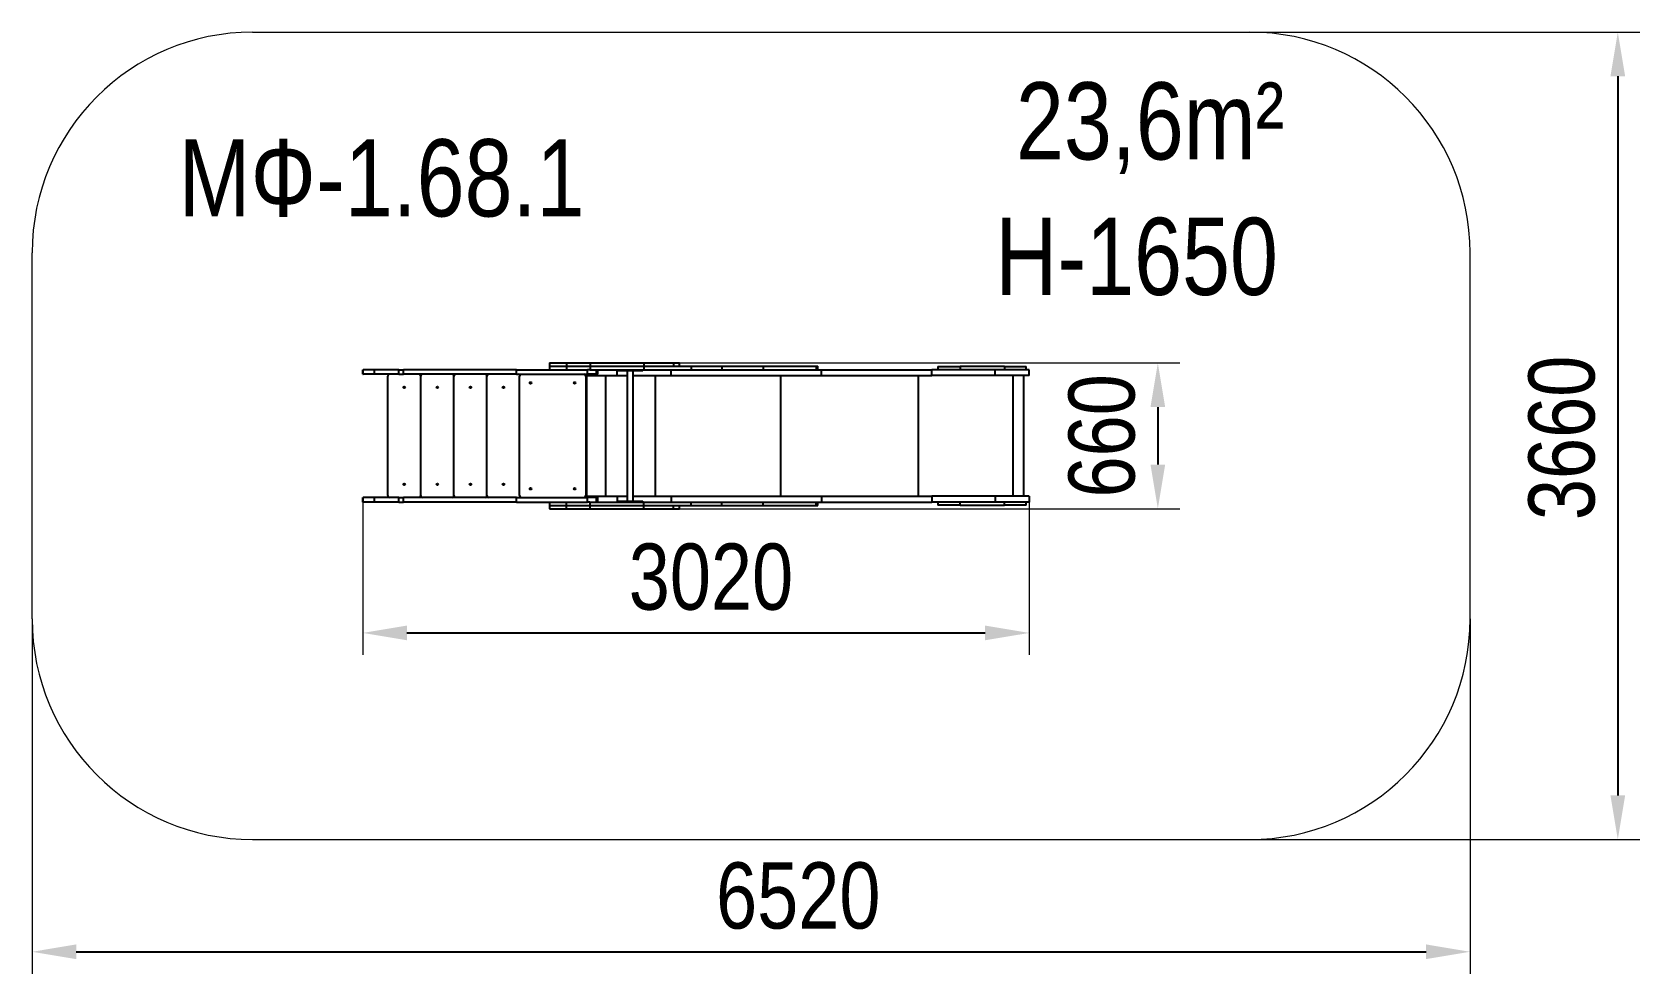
# Model space of a CAD drawing. Header units: millimetres. Extents: x -3135 to 4158, y -2305 to 1965.
import ezdxf

# ---------------------------------------------------------------- set-up
doc = ezdxf.new("R2010")
doc.units = ezdxf.units.MM
for name, color, linetype in [('DIKOM_АРТИКУЛ', 7, 'Continuous'), ('DIKOM_ЗОНА', 90, 'Continuous'), ('DIKOM_РАЗМЕР_ЗОНА', 7, 'Continuous'), ('DIKOM_РАЗМЕР_ОБЪЕКТА', 7, 'Continuous')]:
    doc.layers.add(name, color=color, linetype=linetype)
doc.styles.add('style1', font='arialbd.ttf', dxfattribs={"width": 0.8})
doc.dimstyles.new('1-50', dxfattribs={"dimtxt": 300, "dimasz": 200, "dimexe": 100, "dimexo": 0, "dimgap": 100, "dimtad": 1, "dimtxsty": 'style1', "dimcen": 200, "dimclrd": 7, "dimclre": 7, "dimclrt": 7, "dimadec": 1, "dimazin": 2, "dimtfac": 1, "dimtmove": 0, "dimatfit": 2, "dimfxl": 0, "dimlwd": 25, "dimlwe": 18, "dimarcsym": 0})

# ---------------------------------------------------------------- blocks, each defined once
blk = doc.blocks.new('*D10')
at = {"layer": 'Defpoints', "color": 0, "transparency": 16777216}
for p in [(-360.4, 465.1), (-360.4, -195.6), (1971.5, -195.6)]:
    blk.add_point(p, dxfattribs=at)
at = {"layer": 'DIKOM_РАЗМЕР_ОБЪЕКТА', "color": 7, "lineweight": 18, "transparency": 16777216}
for p, q in [((-360.4, 465.1), (2071.5, 465.1)), ((-360.4, -195.6), (2071.5, -195.6))]:
    blk.add_line(p, q, dxfattribs=at)
at = {"layer": 'DIKOM_РАЗМЕР_ОБЪЕКТА', "color": 7, "lineweight": 25, "transparency": 16777216}
blk.add_line((1971.5, 265.1), (1971.5, 4.4), dxfattribs=at)
at = {"layer": 'DIKOM_РАЗМЕР_ОБЪЕКТА', "color": 7, "transparency": 16777216}
for points in [[(1938.2, 265.1), (2004.8, 265.1), (1971.5, 465.1)], [(1938.2, 4.4), (2004.8, 4.4), (1971.5, -195.6)]]:
    blk.add_solid(points, dxfattribs=at)
at = {"layer": 'DIKOM_РАЗМЕР_ОБЪЕКТА', "color": 7, "transparency": 16777216, "insert": (1718.3, 134.7), "char_height": 300, "attachment_point": 5, "rotation": 90, "style": 'style1'}
blk.add_mtext('{\\fArial|b0|i0|c204|p34;660}', dxfattribs=at)
blk = doc.blocks.new('*D11')
at = {"layer": 'Defpoints', "color": 0, "transparency": 16777216}
for p in [(-1634.8, -165.3), (1388.1, -165.3), (1388.1, -758.9)]:
    blk.add_point(p, dxfattribs=at)
at = {"layer": 'DIKOM_РАЗМЕР_ОБЪЕКТА', "color": 7, "lineweight": 18, "transparency": 16777216}
for p, q in [((-1634.8, -165.3), (-1634.8, -858.9)), ((1388.1, -165.3), (1388.1, -858.9))]:
    blk.add_line(p, q, dxfattribs=at)
at = {"layer": 'DIKOM_РАЗМЕР_ОБЪЕКТА', "color": 7, "lineweight": 25, "transparency": 16777216}
blk.add_line((-1434.8, -758.9), (1188.1, -758.9), dxfattribs=at)
at = {"layer": 'DIKOM_РАЗМЕР_ОБЪЕКТА', "color": 7, "transparency": 16777216}
for points in [[(-1434.8, -725.6), (-1434.8, -792.2), (-1634.8, -758.9)], [(1188.1, -725.6), (1188.1, -792.2), (1388.1, -758.9)]]:
    blk.add_solid(points, dxfattribs=at)
at = {"layer": 'DIKOM_РАЗМЕР_ОБЪЕКТА', "color": 7, "transparency": 16777216, "insert": (-55.6, -505.6), "char_height": 300, "attachment_point": 5, "style": 'style1'}
blk.add_mtext('{\\fArial|b0|i0|c204|p34;3020}', dxfattribs=at)
blk = doc.blocks.new('*D12')
at = {"layer": 'Defpoints', "color": 0, "transparency": 16777216}
for p in [(971.4, 1965.1), (1054, -1695.6), (4058.1, -1695.6)]:
    blk.add_point(p, dxfattribs=at)
at = {"layer": 'DIKOM_РАЗМЕР_ЗОНА', "color": 7, "lineweight": 18, "transparency": 16777216}
for p, q in [((971.4, 1965.1), (4158.1, 1965.1)), ((1054, -1695.6), (4158.1, -1695.6))]:
    blk.add_line(p, q, dxfattribs=at)
at = {"layer": 'DIKOM_РАЗМЕР_ЗОНА', "color": 7, "lineweight": 25, "transparency": 16777216}
blk.add_line((4058.1, 1765.1), (4058.1, -1495.6), dxfattribs=at)
at = {"layer": 'DIKOM_РАЗМЕР_ЗОНА', "color": 7, "transparency": 16777216}
for points in [[(4024.8, 1765.1), (4091.4, 1765.1), (4058.1, 1965.1)], [(4024.8, -1495.6), (4091.4, -1495.6), (4058.1, -1695.6)]]:
    blk.add_solid(points, dxfattribs=at)
at = {"layer": 'DIKOM_РАЗМЕР_ЗОНА', "color": 7, "transparency": 16777216, "insert": (3804.8, 125.5), "char_height": 300, "attachment_point": 5, "rotation": 90, "style": 'style1'}
blk.add_mtext('{\\fArial|b0|i0|c204|p34;3660}', dxfattribs=at)
blk = doc.blocks.new('*D13')
at = {"layer": 'Defpoints', "color": 0, "transparency": 16777216}
for p in [(-3134.8, -695.6), (3388.1, -695.6), (3388.1, -2204.6)]:
    blk.add_point(p, dxfattribs=at)
at = {"layer": 'DIKOM_РАЗМЕР_ЗОНА', "color": 7, "lineweight": 18, "transparency": 16777216}
for p, q in [((-3134.8, -695.6), (-3134.8, -2304.6)), ((3388.1, -695.6), (3388.1, -2304.6))]:
    blk.add_line(p, q, dxfattribs=at)
at = {"layer": 'DIKOM_РАЗМЕР_ЗОНА', "color": 7, "lineweight": 25, "transparency": 16777216}
blk.add_line((-2934.8, -2204.6), (3188.1, -2204.6), dxfattribs=at)
at = {"layer": 'DIKOM_РАЗМЕР_ЗОНА', "color": 7, "transparency": 16777216}
for points in [[(-2934.8, -2171.2), (-2934.8, -2237.9), (-3134.8, -2204.6)], [(3188.1, -2171.2), (3188.1, -2237.9), (3388.1, -2204.6)]]:
    blk.add_solid(points, dxfattribs=at)
at = {"layer": 'DIKOM_РАЗМЕР_ЗОНА', "color": 7, "transparency": 16777216, "insert": (340.4, -1951.4), "char_height": 300, "attachment_point": 5, "style": 'style1'}
blk.add_mtext('{\\fArial|b0|i0|c204|p34;6520}', dxfattribs=at)

msp = doc.modelspace()

# ---------------------------------------------------------------- linework, layer by layer
for p, q in [((-788.481, 465.085), (-788.481, 450.085)), ((-788.481, 465.085), (-710.846, 465.085)), ((-788.481, 450.085), (-788.481, 434.725)), ((-788.481, 450.085), (-710.846, 450.085)), ((-710.846, 465.085), (-710.846, 450.085)), ((-710.846, 465.085), (-603.002, 465.085)), ((-710.846, 450.085), (-603.002, 450.085)), ((-710.846, 450.085), (-710.846, 434.725)), ((-603.002, 465.085), (-603.002, 450.085)), ((-603.002, 465.085), (-360.448, 465.085)), ((-603.002, 450.085), (-360.448, 450.085)), ((-603.002, 450.085), (-603.002, 434.725)), ((-360.448, 465.085), (-360.448, 450.085)), ((-360.448, 465.085), (-225.235, 465.085)), ((-360.448, 450.085), (-360.448, 434.725)), ((-360.448, 450.085), (-144.937, 450.085)), ((-225.235, 465.085), (-225.235, 450.085)), ((-225.235, 465.085), (-197.715, 465.085)), ((-197.715, 450.085), (-197.715, 465.085)), ((-144.937, 450.085), (-144.937, 434.725)), ((-144.937, 450.085), (-6.131, 450.085)), ((-6.131, 450.085), (-6.131, 434.725)), ((-6.131, 450.085), (180.496, 450.085)), ((180.496, 450.085), (180.496, 434.725)), ((180.496, 450.085), (421.201, 450.085)), ((421.201, 450.085), (421.201, 434.725)), ((421.201, 450.085), (428.962, 450.085)), ((428.962, 434.725), (428.962, 450.085)), ((973.586, 449.725), (973.586, 434.725)), ((973.586, 449.725), (1075.331, 449.725)), ((1075.331, 449.725), (1075.331, 434.725)), ((1275.3, 449.725), (1075.331, 449.725)), ((1275.3, 449.725), (1275.3, 434.725)), ((1275.3, 449.725), (1373.555, 449.725)), ((1373.555, 434.725), (1373.555, 449.725)), ((-1634.81, 434.725), (-1634.81, 413.725)), ((-1634.809, 434.725), (-1634.81, 434.725)), ((-1634.809, 413.725), (-1634.81, 413.725)), ((-1634.809, 413.725), (-1634.809, 434.725)), ((-1634.809, 434.725), (-1633.302, 434.725)), ((-1634.809, 413.725), (-1633.302, 413.725)), ((-1633.302, 413.725), (-1633.302, 434.725)), ((-1583.821, 434.725), (-1633.302, 434.725)), ((-1583.821, 413.725), (-1633.302, 413.725)), ((-1583.821, 434.725), (-1583.821, 413.725)), ((-1581.753, 434.725), (-1583.821, 434.725)), ((-1581.753, 413.725), (-1583.821, 413.725)), ((-1581.753, 413.725), (-1581.753, 434.725)), ((-1472.173, 434.725), (-1581.753, 434.725)), ((-1472.173, 413.725), (-1581.753, 413.725)), ((-1521.783, -136.275), (-1521.783, 405.725)), ((-1472.173, 413.725), (-1472.173, 434.725)), ((-1472.173, 434.725), (-1450.995, 434.725)), ((-1472.173, 413.725), (-1450.995, 413.725)), ((-1450.995, 413.725), (-1450.995, 434.725)), ((-938.256, 434.725), (-1450.995, 434.725)), ((-938.256, 413.725), (-1450.995, 413.725)), ((-1371.783, -136.275), (-1371.783, 405.725)), ((-1221.783, -136.275), (-1221.783, 405.725)), ((-1071.783, -136.275), (-1071.783, 405.725)), ((-938.256, 413.725), (-938.256, 434.725)), ((-938.256, 434.725), (-615.188, 434.725)), ((-938.256, 413.725), (-615.188, 413.725)), ((-923.783, -136.275), (-923.783, 405.725)), ((-623.783, 413.725), (-623.783, -144.275)), ((-622.283, 407.725), (-622.283, 413.725)), ((-622.283, 407.725), (-480.408, 407.725)), ((-620.783, 407.725), (-620.783, -138.275)), ((-615.188, 413.725), (-615.188, 434.725)), ((-604.493, 434.725), (-615.188, 434.725)), ((-574.39, 413.725), (-615.188, 413.725)), ((-604.493, 434.725), (-603.002, 434.725)), ((-603.002, 434.725), (-360.448, 434.725)), ((-574.39, 413.725), (-574.39, 434.725)), ((-568.041, 413.725), (-574.39, 413.725)), ((-568.041, 413.725), (-568.041, 434.725)), ((-534.244, 407.725), (-534.244, -138.275)), ((-480.408, 407.725), (-480.408, 434.725)), ((-480.408, 407.725), (-435.783, 407.725)), ((-480.404, 434.725), (-480.404, 430.725)), ((-480.404, 430.725), (-454.345, 430.725)), ((-454.345, 434.725), (-454.345, 430.725)), ((-454.345, 430.725), (-378.104, 430.725)), ((-435.783, 430.725), (-435.783, -161.275)), ((-408.783, -161.275), (-408.783, 430.725)), ((-408.783, 407.725), (-236.475, 407.725)), ((-378.104, 434.725), (-378.104, 430.725)), ((-378.104, 430.725), (-364.163, 430.725)), ((-364.163, 430.725), (-364.163, 434.725)), ((-360.448, 434.725), (-144.937, 434.725)), ((-309.269, 407.725), (-309.269, -138.275)), ((-236.475, 407.725), (-236.475, 434.725)), ((-236.475, 407.725), (446.584, 407.725)), ((-144.937, 434.725), (-6.131, 434.725)), ((-6.131, 434.725), (180.496, 434.725)), ((180.496, 434.725), (415.378, 434.725)), ((259.139, 407.725), (259.139, -138.275)), ((415.378, 434.725), (446.584, 434.725)), ((446.584, 407.725), (446.584, 434.725)), ((446.584, 434.725), (946.852, 434.725)), ((446.584, 407.725), (946.852, 407.725)), ((884.474, 407.725), (884.474, -138.275)), ((946.852, 407.725), (946.852, 434.725)), ((1233.723, 434.725), (946.852, 434.725)), ((1233.723, 407.725), (946.852, 407.725)), ((1233.723, 407.725), (1233.723, 434.725)), ((1388.139, 434.725), (1233.723, 434.725)), ((1388.139, 407.725), (1233.723, 407.725)), ((1314.011, 407.725), (1314.011, -138.275)), ((1363.139, -138.275), (1363.139, 407.725)), ((1388.139, 407.725), (1388.139, 434.725)), ((-1300.783, 354.725), (-1292.783, 354.725)), ((-1634.81, -144.275), (-1634.81, -165.275)), ((-1634.809, -144.275), (-1634.81, -144.275)), ((-1634.809, -165.275), (-1634.809, -144.275)), ((-1634.809, -144.275), (-1633.302, -144.275)), ((-1633.302, -165.275), (-1633.302, -144.275)), ((-1583.821, -144.275), (-1633.302, -144.275)), ((-1583.821, -144.275), (-1583.821, -165.275)), ((-1581.753, -144.275), (-1583.821, -144.275)), ((-1581.753, -165.275), (-1581.753, -144.275)), ((-1472.173, -144.275), (-1581.753, -144.275)), ((-1472.173, -165.275), (-1472.173, -144.275)), ((-1472.173, -144.275), (-1450.995, -144.275)), ((-1450.995, -165.275), (-1450.995, -144.275)), ((-938.256, -144.275), (-1450.995, -144.275)), ((-1300.783, -85.275), (-1292.783, -85.275)), ((-938.256, -165.275), (-938.256, -144.275)), ((-938.256, -144.275), (-615.188, -144.275)), ((-622.283, -138.275), (-622.283, -144.275)), ((-622.283, -138.275), (-480.408, -138.275)), ((-615.188, -165.275), (-615.188, -144.275)), ((-574.39, -144.275), (-615.188, -144.275)), ((-574.39, -165.275), (-574.39, -144.275)), ((-568.041, -144.275), (-574.39, -144.275)), ((-568.041, -165.275), (-568.041, -144.275)), ((-480.408, -138.275), (-480.408, -165.275)), ((-480.408, -138.275), (-435.783, -138.275)), ((-408.783, -138.275), (-236.475, -138.275)), ((-236.475, -138.275), (-236.475, -165.275)), ((-236.475, -138.275), (446.584, -138.275)), ((446.584, -138.275), (446.584, -165.275)), ((446.584, -138.275), (946.852, -138.275)), ((946.852, -138.275), (946.852, -165.275)), ((1233.723, -138.275), (946.852, -138.275)), ((1233.723, -138.275), (1233.723, -165.275)), ((1388.139, -138.275), (1233.723, -138.275)), ((1388.139, -138.275), (1388.139, -165.275)), ((-1634.809, -165.275), (-1634.81, -165.275)), ((-1634.809, -165.275), (-1633.302, -165.275)), ((-1583.821, -165.275), (-1633.302, -165.275)), ((-1581.753, -165.275), (-1583.821, -165.275)), ((-1472.173, -165.275), (-1581.753, -165.275)), ((-1472.173, -165.275), (-1450.995, -165.275)), ((-938.256, -165.275), (-1450.995, -165.275)), ((-938.256, -165.275), (-615.188, -165.275)), ((-788.481, -165.275), (-788.481, -180.634)), ((-788.481, -180.634), (-788.481, -195.634)), ((-788.481, -180.634), (-710.846, -180.634)), ((-788.481, -195.634), (-710.846, -195.634)), ((-710.846, -180.634), (-710.846, -165.275)), ((-710.846, -195.634), (-710.846, -180.634)), ((-710.846, -180.634), (-603.002, -180.634)), ((-710.846, -195.634), (-603.002, -195.634)), ((-604.493, -165.275), (-615.188, -165.275)), ((-604.493, -165.275), (-603.002, -165.275)), ((-603.002, -180.634), (-603.002, -165.275)), ((-603.002, -165.275), (-360.448, -165.275)), ((-603.002, -195.634), (-603.002, -180.634)), ((-603.002, -180.634), (-360.448, -180.634)), ((-603.002, -195.634), (-360.448, -195.634)), ((-480.404, -161.275), (-480.404, -165.275)), ((-480.404, -161.275), (-454.345, -161.275)), ((-454.345, -165.275), (-454.345, -161.275)), ((-454.345, -161.275), (-378.104, -161.275)), ((-378.104, -165.275), (-378.104, -161.275)), ((-378.104, -161.275), (-364.163, -161.275)), ((-364.163, -165.275), (-364.163, -161.275)), ((-360.448, -180.634), (-360.448, -165.275)), ((-360.448, -165.275), (-144.937, -165.275)), ((-360.448, -195.634), (-360.448, -180.634)), ((-360.448, -180.634), (-144.937, -180.634)), ((-360.448, -195.634), (-225.235, -195.634)), ((-225.235, -195.634), (-225.235, -180.634)), ((-225.235, -195.634), (-197.715, -195.634)), ((-197.715, -195.634), (-197.715, -180.634)), ((-144.937, -180.634), (-144.937, -165.275)), ((-144.937, -165.275), (-6.131, -165.275)), ((-144.937, -180.634), (-6.131, -180.634)), ((-6.131, -180.634), (-6.131, -165.275)), ((-6.131, -165.275), (180.496, -165.275)), ((-6.131, -180.634), (180.496, -180.634)), ((180.496, -180.634), (180.496, -165.275)), ((180.496, -165.275), (415.378, -165.275)), ((180.496, -180.634), (421.201, -180.634)), ((415.378, -165.275), (446.584, -165.275)), ((421.201, -180.634), (421.201, -165.275)), ((421.201, -180.634), (428.962, -180.634)), ((428.962, -180.634), (428.962, -165.275)), ((446.584, -165.275), (946.852, -165.275)), ((1233.723, -165.275), (946.852, -165.275)), ((973.586, -165.275), (973.586, -180.275)), ((1075.331, -180.275), (973.586, -180.275)), ((1075.331, -180.275), (1075.331, -165.275)), ((1075.331, -180.275), (1275.3, -180.275)), ((1388.139, -165.275), (1233.723, -165.275)), ((1275.3, -180.275), (1275.3, -165.275)), ((1373.555, -180.275), (1275.3, -180.275)), ((1373.555, -180.275), (1373.555, -165.275))]:
    msp.add_line(p, q)
for centre in [(-873.783, 374.725), (-673.783, 374.725), (-1446.783, 354.725), (-1296.783, 354.725), (-1146.783, 354.725), (-996.783, 354.725), (-1446.783, -85.275), (-1296.783, -85.275), (-1146.783, -85.275), (-996.783, -85.275), (-873.783, -105.275), (-673.783, -105.275)]:
    msp.add_circle(centre, 4)
for centre, start, end in [((-1513.783, 405.725), 90, 180), ((-1379.783, 405.725), 0, 90), ((-1363.783, 405.725), 90, 180), ((-1229.783, 405.725), 0, 90), ((-1213.783, 405.725), 90, 180), ((-1079.783, 405.725), 0, 90), ((-1063.783, 405.725), 90, 180), ((-929.783, 405.725), 28.956606, 90), ((-915.783, 405.725), 90, 180), ((-631.783, 405.725), 0, 90), ((-1513.783, -136.275), 180, 270), ((-1379.783, -136.275), 270, 0), ((-1363.783, -136.275), 180, 270), ((-1229.783, -136.275), 270, 0), ((-1213.783, -136.275), 180, 270), ((-1079.783, -136.275), 270, 0), ((-1063.783, -136.275), 180, 270), ((-929.783, -136.275), 270, 331.043394), ((-915.783, -136.275), 180, 270), ((-631.783, -136.275), 270, 0)]:
    msp.add_arc(centre, 8, start, end)
at = {"layer": 'DIKOM_ЗОНА', "color": 3, "lineweight": 15}
for p, q in [((-2134.81, 1965.085), (2388.139, 1965.085)), ((-3134.81, -695.634), (-3134.81, 965.085)), ((3388.139, -695.634), (3388.139, 965.085)), ((-2134.81, -1695.634), (2388.139, -1695.634))]:
    msp.add_line(p, q, dxfattribs=at)
for centre, start, end in [((-2134.81, 965.085), 90, 180), ((2388.139, 965.085), 0, 90), ((-2134.81, -695.634), 180, 270), ((2388.139, -695.634), 270, 0)]:
    msp.add_arc(centre, 1000, start, end, dxfattribs=at)

# ---------------------------------------------------------------- texts
at = {"layer": 'DIKOM_АРТИКУЛ', "char_height": 350, "attachment_point": 1, "style": 'style1'}
for s, insert in [('{\\fArial|b0|i0|c204|p34;23,6m²}', (1327.833, 1737.779)), ('{\\fArial|b0|i0|c204|p34;MФ-1.68.1}', (-2470.098, 1479.574)), ('{\\fArial|b0|i0|c204|p34;H-1650}', (1233.584, 1123.542))]:
    msp.add_mtext_dynamic_manual_height_columns(s, width=5885.53069, gutter_width=20, heights=[0], dxfattribs=dict(at, insert=insert))

# ---------------------------------------------------------------- dimensions: what is measured, and where the dimension line sits
at = {"layer": 'DIKOM_РАЗМЕР_ЗОНА'}
dim = msp.add_linear_dim(base=(4058.088, -1695.634), p1=(971.447, 1965.085), p2=(1053.966, -1695.634), angle=90, text='{\\fArial|b0|i0|c204|p34;3660}', dimstyle='1-50', dxfattribs=at)
dim.commit()
dim.dimension.update_dxf_attribs({"geometry": '*D12', "text_midpoint": (4058.088, 125.515), "dimtype": 160})
dim = msp.add_linear_dim(base=(3388.139, -2204.566), p1=(-3134.81, -695.634), p2=(3388.139, -695.634), text='{\\fArial|b0|i0|c204|p34;6520}', dimstyle='1-50', dxfattribs=at)
dim.commit()
dim.dimension.update_dxf_attribs({"geometry": '*D13', "text_midpoint": (340.354, -2204.566), "dimtype": 160})
at = {"layer": 'DIKOM_РАЗМЕР_ОБЪЕКТА'}
dim = msp.add_linear_dim(base=(1971.509, -195.634), p1=(-360.448, 465.085), p2=(-360.448, -195.634), angle=90, text='{\\fArial|b0|i0|c204|p34;660}', dimstyle='1-50', dxfattribs=at)
dim.commit()
dim.dimension.update_dxf_attribs({"geometry": '*D10', "text_midpoint": (1971.509, 134.725), "dimtype": 160})
dim = msp.add_linear_dim(base=(1388.139, -758.893), p1=(-1634.809, -165.275), p2=(1388.139, -165.275), text='{\\fArial|b0|i0|c204|p34;3020}', dimstyle='1-50', dxfattribs=at)
dim.commit()
dim.dimension.update_dxf_attribs({"geometry": '*D11', "text_midpoint": (-55.642, -758.893), "dimtype": 160})

doc.saveas('drawing.dxf')
